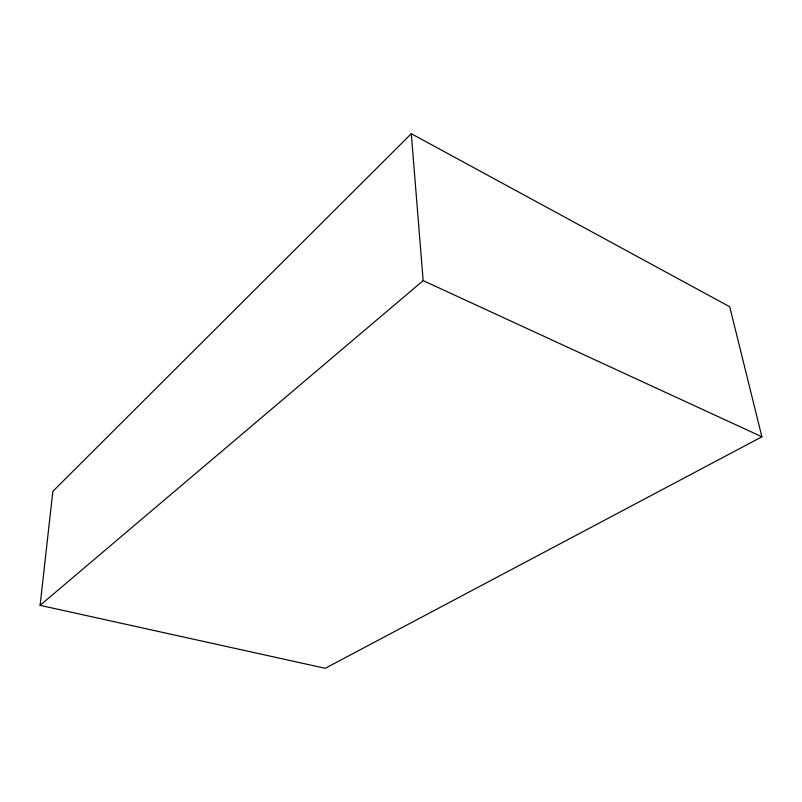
<?xml version="1.0" encoding="UTF-8"?>
<svg xmlns="http://www.w3.org/2000/svg" width="802" height="802" viewBox="0 0 802 802"><rect width="100%" height="100%" fill="white"/><g stroke="black" fill="none" stroke-linecap="round" stroke-linejoin="round"><path stroke-width="1.2" d="M40.1 605.34L52.832 491.385L411.286 133.703L729.73 306.775L761.9 436.799L325.231 668.297L40.1 605.34L423.165 280.62L411.286 133.703M423.165 280.62L761.9 436.799"/></g></svg>
